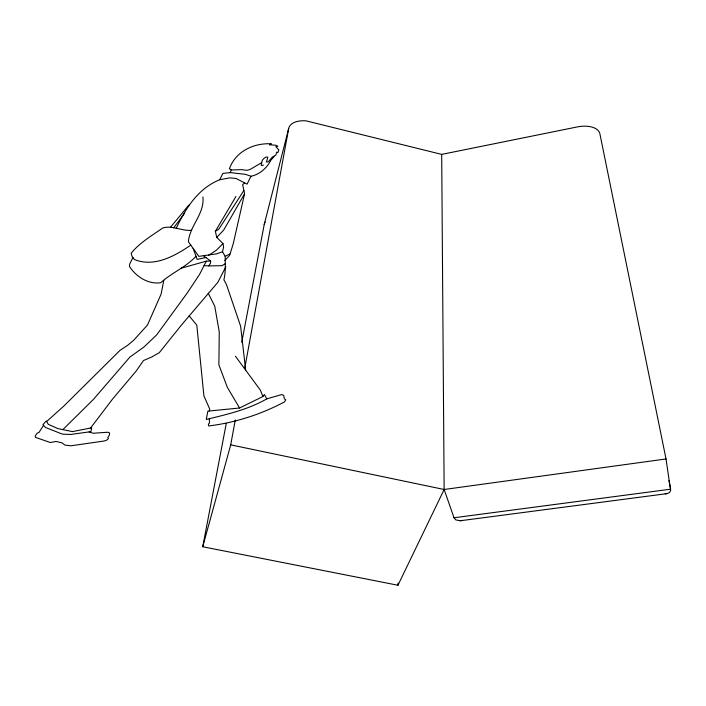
<?xml version="1.0" encoding="UTF-8"?>
<svg xmlns="http://www.w3.org/2000/svg" width="706" height="706" viewBox="0 0 706 706"><rect width="100%" height="100%" fill="white"/><g stroke="black" fill="none" stroke-linecap="round" stroke-linejoin="round"><path stroke-width="1.06" d="M226.255 423.494L202.737 546.753L397.963 585.256L398.025 583.05M203.655 255.881L210.635 261.061L210.476 263.161L208.888 265.915L204.043 265.615M245.662 370.147L240.614 326.19L226.467 284.571L223.908 279.814C225.805 271.916 225.223 264.229 225.161 256.331L222.505 251.76L223.608 246.985L222.972 243.588L216.76 237.375L215.356 231.33L235.945 196.48M244.629 182.898L242.661 184.654L244.576 193.753L233.254 243.72L229.644 255.343L224.782 260.54M202.922 196.948C204.758 213.812 189.596 225.894 188.396 241.761L198.818 256.366L216.786 253.825L222.505 251.76M261.573 162.698L250.074 169.466L246.985 170.331L241.937 169.661L231.7 169.917L229.397 168.822C235.486 151.455 253.736 142.806 271.351 143.803L269.392 144.801L275.852 145.224L277.917 146.274L275.808 146.68L278.861 149.866L277.829 152.681L276.708 152.134L275.799 155.135L272.295 157.12L268.333 161.745L266.436 162.062L267.856 157.129L266.127 157.006L263.85 158.479L262.261 160.341L261.194 165.125L262.138 165.672L263.426 165.01M202.737 546.753L230.712 444.851L235.275 419.938M244.797 367.95L288.657 128.589A22.777 12.39 15.9 0 1 306.033 120.841L441.691 154.385L577.376 126.912A20.898 11.296 -11.9 0 1 599.888 133.769L666.032 458.953L670.629 490.564L669.42 492.629L666.879 493.653L460.268 520.754L455.802 519.907L454.02 517.763L444.145 489.496L441.691 154.385M241.734 342.41L264.22 224.552L288.657 128.589M209.214 411.007L209.744 409.109L203.919 395.916L196.789 325.095L189.155 315.891M163.792 280.37L161.109 294.102L147.475 325.042L133.681 340.266L127.451 345.463L120.073 350.3L63.805 406.1L46.693 421.473L48.237 424.315L57.927 428.604L72.4 431.604L91.736 427.818L90.889 431.666L70.547 434.472L62.437 434.146L45.431 427.465L42.951 424.615L46.234 420.988L46.693 421.473M176.2 228.4C185.625 208.305 198.104 188.423 219.672 179.765L222.937 173.402L230.271 172.599L231.233 169.696M397.963 585.256L444.145 489.496L666.032 458.953M132.896 257.531L129.675 264.123L129.472 266.48C136.046 276.681 148.181 284.492 160.65 282.762C171.637 272.851 185.89 267.186 195.994 256.278M274.043 156.573L270.866 160.236C267.053 167.887 259.623 174.506 250.992 176.253L247.047 184.142L236.078 178.477L229.671 177.859L219.672 179.765M210.635 261.061L206.328 261.149L199.524 274.475L187.311 292.893L156.617 334.971L143.821 347.114L129.922 357.06L93.333 399.508L62.843 429.627M225.841 266.833L217.916 282.224L181.733 324.689L159.3 352.682L151.64 357.033L143.503 360.528L136.134 371.082L112.492 399.164L90.315 428.365M244.576 193.753L223.731 230.024L216.76 237.375M243.888 190.479L218.851 229.15L215.356 231.33M266.797 398.872C248.335 409.506 226.891 414.44 206.276 419.452L207.864 411.13L239.572 408.006L262.906 396.525L264.388 394.539L266.797 398.872L281.853 394.522L283.821 395.616L284.306 398.766L285.78 399.887L284.492 401.882C260.973 414.448 235.142 422.691 208.711 425.965L208.367 424.182L209.514 422.956L209.303 418.826M173.658 227.906L184.698 213.071M43.578 425.33L38.918 432.54L37.33 433.025L35.3 435.831L35.318 437.305L50.347 442.538L56.083 441.444L62.102 442.874L64.846 445.062L70.891 445.795L104.338 440.976L106.553 440.235L108.424 438.62L107.771 437.694L109.404 435.055L109.615 432.999L107.859 432.24L93.007 433.255L89.124 431.904M170.464 227.288L188.846 205.084M222.972 243.588L216.557 250.1L208.499 255.387M225.311 263.673L222.055 265.685L208.888 265.915M190.814 245.114C174.62 256.172 154.199 267.556 134.352 259.517L132.101 256.446L131.139 253.322C139.444 242.793 151.869 235.689 162.795 227.95C172.423 225.099 181.83 231.189 191.626 230.332M225.161 256.331L229.777 254.01M206.328 261.149L181.195 268.209M205.967 257.54L197.106 259.376L193.153 248.371M460.268 520.754L462.148 520.393M454.02 517.763L670.7 489.179L668.953 480.557M665.158 493.759L666.879 493.653M230.271 172.599L245.476 174.338L250.992 176.253M230.712 444.851L444.145 489.496M235.442 356.248L260.408 390.197L262.906 396.525M239.572 408.006L227.332 387.32L218.878 364.834L219.266 331.952L214.756 306.201L208.244 293.228M264.22 224.552A21.268 12.99 15.4 0 1 265.191 221.984"/></g></svg>
